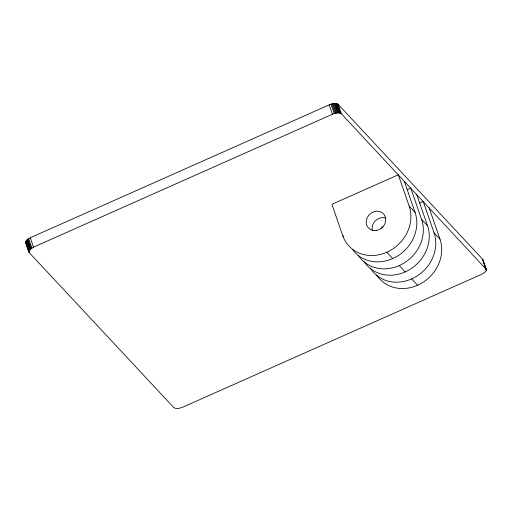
<?xml version="1.0" encoding="UTF-8"?>
<svg xmlns="http://www.w3.org/2000/svg" width="512" height="512" viewBox="0 0 512 512"><rect width="100%" height="100%" fill="white"/><g stroke="black" fill="none" stroke-linecap="round" stroke-linejoin="round"><path stroke-width="0.77" d="M25.6 242.042L27.27 239.565L30.272 237.747L329.197 104.845C331.949 103.814 335.539 102.56 338.208 104.429L482.746 259.36L486.387 269.517L486.067 270.912L484.73 272.435L481.728 274.253L182.803 407.155C180.051 408.186 176.461 409.44 173.792 407.571L29.254 252.64L25.6 242.042L28.87 251.885M28.858 251.443L29.978 249.472L33.53 247.149L332.448 114.246C335.2 113.216 338.797 111.955 341.459 113.83L486.387 269.517M407.117 189.741L410.771 188.122L421.619 219.456L427.546 225.805A36.896 32.55 -43 0 1 408.672 270.144A36.896 32.55 -43 0 1 364.186 261.67M419.558 203.078L423.206 201.453L434.061 232.787L439.981 239.136A36.896 32.55 -43 0 1 421.114 283.482A36.896 32.55 -43 0 1 376.627 275.002M343.827 236.813L342.752 235.654L331.904 204.32L398.33 174.784L409.178 206.125L415.104 212.474A36.896 32.55 -43 0 1 396.986 256.378A36.896 32.55 -43 0 1 352.614 249.613M342.752 235.654A36.896 32.55 -43 0 0 386.816 252.224L392.742 258.573M399.258 265.555L405.178 271.91M411.699 278.893L417.619 285.242M25.613 242.483L29.254 252.64M482.746 259.36L486.4 269.958M486.291 270.426L483.04 261.024L483.13 260.115M429.133 207.802L439.981 239.136M416.691 194.47L427.546 225.805M404.25 181.139L415.104 212.474M338.208 104.429L341.459 113.83M337.363 103.872L340.621 113.274M336.794 103.686L340.051 113.088M336.134 103.558L339.386 112.96M335.392 103.494L338.643 112.896M334.586 103.501L337.843 112.902M333.728 103.571L336.986 112.973M332.832 103.712L336.09 113.107M331.917 103.91L335.174 113.312M330.995 104.166L334.246 113.568M329.197 104.845L332.448 114.246M30.272 237.747L33.53 247.149M28.634 238.598L31.891 248M27.91 239.072L31.168 248.474M27.27 239.565L30.528 248.966M26.72 240.07L29.978 249.472M26.272 240.582L29.53 249.984M25.933 241.088L29.184 250.483M25.709 241.574L28.96 250.976M434.061 232.787A36.896 32.55 -43 0 1 414.81 277.344A36.896 32.55 -43 0 1 370.291 267.994M421.619 219.456A36.896 32.55 -43 0 1 402.752 263.795A36.896 32.55 -43 0 1 358.266 255.322M381.126 228.691A10.33 9.114 -43 0 1 383.066 226.816M409.178 206.125A36.896 32.55 -43 0 1 386.816 252.224M372.41 230.79A10.33 9.114 -43 0 1 375.526 220.717A10.33 9.114 -43 0 1 385.741 217.914M376.493 230.432A10.33 9.114 -43 0 0 384.16 214.624A10.33 9.114 -43 0 0 367.245 217.606A10.33 9.114 -43 0 0 376.493 230.432"/></g></svg>
